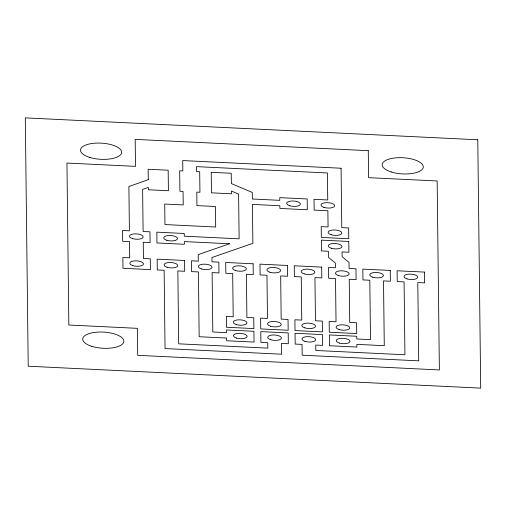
<?xml version="1.0" encoding="UTF-8"?>
<svg xmlns="http://www.w3.org/2000/svg" width="506" height="506" viewBox="0 0 506 506"><rect width="100%" height="100%" fill="white"/><g stroke="black" fill="none" stroke-linecap="round" stroke-linejoin="round"><path stroke-width="0.76" d="M148.264 179.668L128.885 186.531L129.403 230.831L122.547 230.496L122.673 241.292L129.53 241.628L129.719 257.82L122.863 257.491L122.99 268.288L150.415 269.616L150.288 258.819L143.432 258.484L143.242 242.292L150.099 242.621L149.972 231.824L143.116 231.495L142.622 189.402L148.353 187.378L148.384 189.769L168.403 190.737L168.163 170.225L148.144 169.251L148.264 179.668M229.496 243.765L198.207 254.626L198.282 261.14L191.426 260.811L191.553 271.608L198.409 271.937L199.168 336.724L226.593 338.052L226.625 340.753L254.044 342.081L253.917 331.285L226.498 329.956L226.53 332.657L212.817 331.993L212.115 272.601L218.971 272.936L218.845 262.14L211.989 261.804L211.944 257.522L252.886 243.323L252.431 204.411L279.856 205.74L279.888 208.44L307.306 209.769L307.18 198.966L279.761 197.637L279.793 200.338L252.367 199.01L252.292 192.463L231.356 183.577L231.236 173.273L211.217 172.306L211.457 192.824L231.476 193.792L231.444 191.059L238.604 194.102L239.129 238.838L184.285 236.182L184.254 233.481L156.828 232.159L156.955 242.956L184.38 244.284L184.348 241.583L229.496 243.765M477.784 139.782L25.3 117.873L28.216 366.217L480.7 388.127L477.784 139.782M368.279 150.668L135.184 139.378L135.5 166.373L66.944 163.052L68.841 325.023L137.398 328.337L137.721 355.332L439.372 369.943L437.159 180.977L368.602 177.663L368.279 150.668M341.082 168.232L182.71 160.566L182.83 170.933L179.681 170.781L179.921 191.293L183.071 191.445L183.229 204.943L164.722 204.051L164.962 224.563L215.695 227.023L215.455 206.505L196.942 205.607L196.783 192.109L199.94 192.267L199.699 171.749L196.543 171.597L196.486 166.632L327.433 172.97L327.749 199.965L314.036 199.301L314.163 210.098L327.875 210.762L328.065 226.96L321.209 226.625L321.335 237.422L348.76 238.75L348.634 227.953L341.778 227.624L341.082 168.232M348.792 241.451L321.367 240.122L321.493 250.919L328.35 251.254L328.419 257.288L335.339 263.019L335.396 267.782L328.539 267.446L328.666 278.249L335.522 278.578L336.028 321.772L329.172 321.436L329.298 332.233L356.724 333.562L356.597 322.765L349.741 322.436L349.235 279.242L356.091 279.578L355.965 268.775L349.108 268.446L349.039 262.412L342.119 256.681L342.062 251.918L348.919 252.247L348.792 241.451M184.57 260.476L157.145 259.148L157.271 269.951L164.127 270.28L165.045 348.564L281.595 354.206L281.469 343.41L288.325 343.738L288.199 332.942L260.773 331.613L260.9 342.41L267.756 342.745L267.819 348.141L178.694 343.827L177.84 270.944L184.696 271.273L184.57 260.476M253.126 263.797L225.701 262.469L225.828 273.265L232.684 273.601L233.19 316.788L226.334 316.459L226.467 327.255L253.885 328.584L253.759 317.787L246.903 317.452L246.397 274.265L253.253 274.594L253.126 263.797M287.408 265.46L259.983 264.132L260.109 274.929L266.966 275.258L267.472 318.451L260.615 318.116L260.742 328.913L288.167 330.241L288.04 319.444L281.184 319.115L280.678 275.922L287.534 276.257L287.408 265.46M321.683 267.117L294.264 265.789L294.391 276.586L301.247 276.921L301.753 320.108L294.897 319.779L295.023 330.576L322.448 331.904L322.316 321.108L315.466 320.772L314.953 277.585L321.81 277.914L321.683 267.117M390.246 270.438L362.821 269.11L362.947 279.907L369.804 280.242L370.5 339.627L356.787 338.963L356.755 336.262L329.33 334.934L329.457 345.731L356.882 347.059L356.85 344.358L384.275 345.687L383.516 280.9L390.373 281.235L390.246 270.438M424.521 272.095L397.102 270.767L397.229 281.564L404.079 281.899L404.939 354.782L315.814 350.468L315.75 345.067L322.607 345.402L322.48 334.605L295.055 333.277L295.181 344.074L302.038 344.403L302.164 355.199L418.715 360.848L417.792 282.563L424.648 282.892L424.521 272.095M323.998 207.409A6.869 2.694 3.4 0 0 334.656 205.885A6.869 2.694 3.4 0 0 324.789 202.792A6.869 2.694 3.4 0 0 323.998 207.409M289.717 205.752A6.869 2.694 3.4 0 0 300.374 204.228A6.869 2.694 3.4 0 0 290.507 201.129A6.869 2.694 3.4 0 0 289.717 205.752M166.784 240.268A6.869 2.694 3.4 0 0 177.442 238.743A6.869 2.694 3.4 0 0 167.581 235.644A6.869 2.694 3.4 0 0 166.784 240.268M132.509 238.611A6.869 2.694 3.4 0 0 143.166 237.08A6.869 2.694 3.4 0 0 133.299 233.987A6.869 2.694 3.4 0 0 132.509 238.611M391.271 171.97A20.601 8.083 3.4 0 0 423.244 167.397A20.601 8.083 3.4 0 0 393.649 158.106A20.601 8.083 3.4 0 0 391.271 171.97M132.825 265.606A6.869 2.694 3.4 0 0 143.483 264.075A6.869 2.694 3.4 0 0 133.616 260.982A6.869 2.694 3.4 0 0 132.825 265.606M331.329 248.237A6.869 2.694 3.4 0 0 341.986 246.707A6.869 2.694 3.4 0 0 332.119 243.614A6.869 2.694 3.4 0 0 331.329 248.237M331.171 234.74A6.869 2.694 3.4 0 0 341.828 233.215A6.869 2.694 3.4 0 0 331.961 230.116A6.869 2.694 3.4 0 0 331.171 234.74M270.735 339.728A6.869 2.694 3.4 0 0 281.393 338.204A6.869 2.694 3.4 0 0 271.526 335.105A6.869 2.694 3.4 0 0 270.735 339.728M167.106 267.263A6.869 2.694 3.4 0 0 177.758 265.739A6.869 2.694 3.4 0 0 167.897 262.639A6.869 2.694 3.4 0 0 167.106 267.263M407.058 278.882A6.869 2.694 3.4 0 0 417.716 277.358A6.869 2.694 3.4 0 0 407.849 274.258A6.869 2.694 3.4 0 0 407.058 278.882M339.134 329.551A6.869 2.694 3.4 0 0 349.791 328.027A6.869 2.694 3.4 0 0 339.924 324.928A6.869 2.694 3.4 0 0 339.134 329.551M304.852 327.888A6.869 2.694 3.4 0 0 315.51 326.364A6.869 2.694 3.4 0 0 305.649 323.264A6.869 2.694 3.4 0 0 304.852 327.888M338.501 275.561A6.869 2.694 3.4 0 0 349.159 274.037A6.869 2.694 3.4 0 0 339.292 270.938A6.869 2.694 3.4 0 0 338.501 275.561M304.22 273.904A6.869 2.694 3.4 0 0 314.877 272.373A6.869 2.694 3.4 0 0 305.01 269.281A6.869 2.694 3.4 0 0 304.22 273.904M235.663 270.583A6.869 2.694 3.4 0 0 246.321 269.059A6.869 2.694 3.4 0 0 236.454 265.96A6.869 2.694 3.4 0 0 235.663 270.583M269.938 272.241A6.869 2.694 3.4 0 0 280.596 270.716A6.869 2.694 3.4 0 0 270.735 267.617A6.869 2.694 3.4 0 0 269.938 272.241M236.296 324.567A6.869 2.694 3.4 0 0 246.953 323.043A6.869 2.694 3.4 0 0 237.086 319.95A6.869 2.694 3.4 0 0 236.296 324.567M339.292 343.049A6.869 2.694 3.4 0 0 349.95 341.518A6.869 2.694 3.4 0 0 340.083 338.425A6.869 2.694 3.4 0 0 339.292 343.049M270.577 326.231A6.869 2.694 3.4 0 0 281.235 324.707A6.869 2.694 3.4 0 0 271.368 321.607A6.869 2.694 3.4 0 0 270.577 326.231M236.454 338.065A6.869 2.694 3.4 0 0 247.111 336.541A6.869 2.694 3.4 0 0 237.244 333.448A6.869 2.694 3.4 0 0 236.454 338.065M201.382 268.92A6.869 2.694 3.4 0 0 212.039 267.396A6.869 2.694 3.4 0 0 202.172 264.303A6.869 2.694 3.4 0 0 201.382 268.92M372.777 277.218A6.869 2.694 3.4 0 0 383.434 275.694A6.869 2.694 3.4 0 0 373.573 272.601A6.869 2.694 3.4 0 0 372.777 277.218M305.01 341.386A6.869 2.694 3.4 0 0 315.668 339.861A6.869 2.694 3.4 0 0 305.807 336.762A6.869 2.694 3.4 0 0 305.01 341.386M91.833 346.325A20.601 8.083 3.4 0 0 123.799 341.746A20.601 8.083 3.4 0 0 94.211 332.455A20.601 8.083 3.4 0 0 91.833 346.325M89.613 157.366A20.601 8.083 3.4 0 0 121.585 152.787A20.601 8.083 3.4 0 0 91.991 143.495A20.601 8.083 3.4 0 0 89.613 157.366"/></g></svg>
